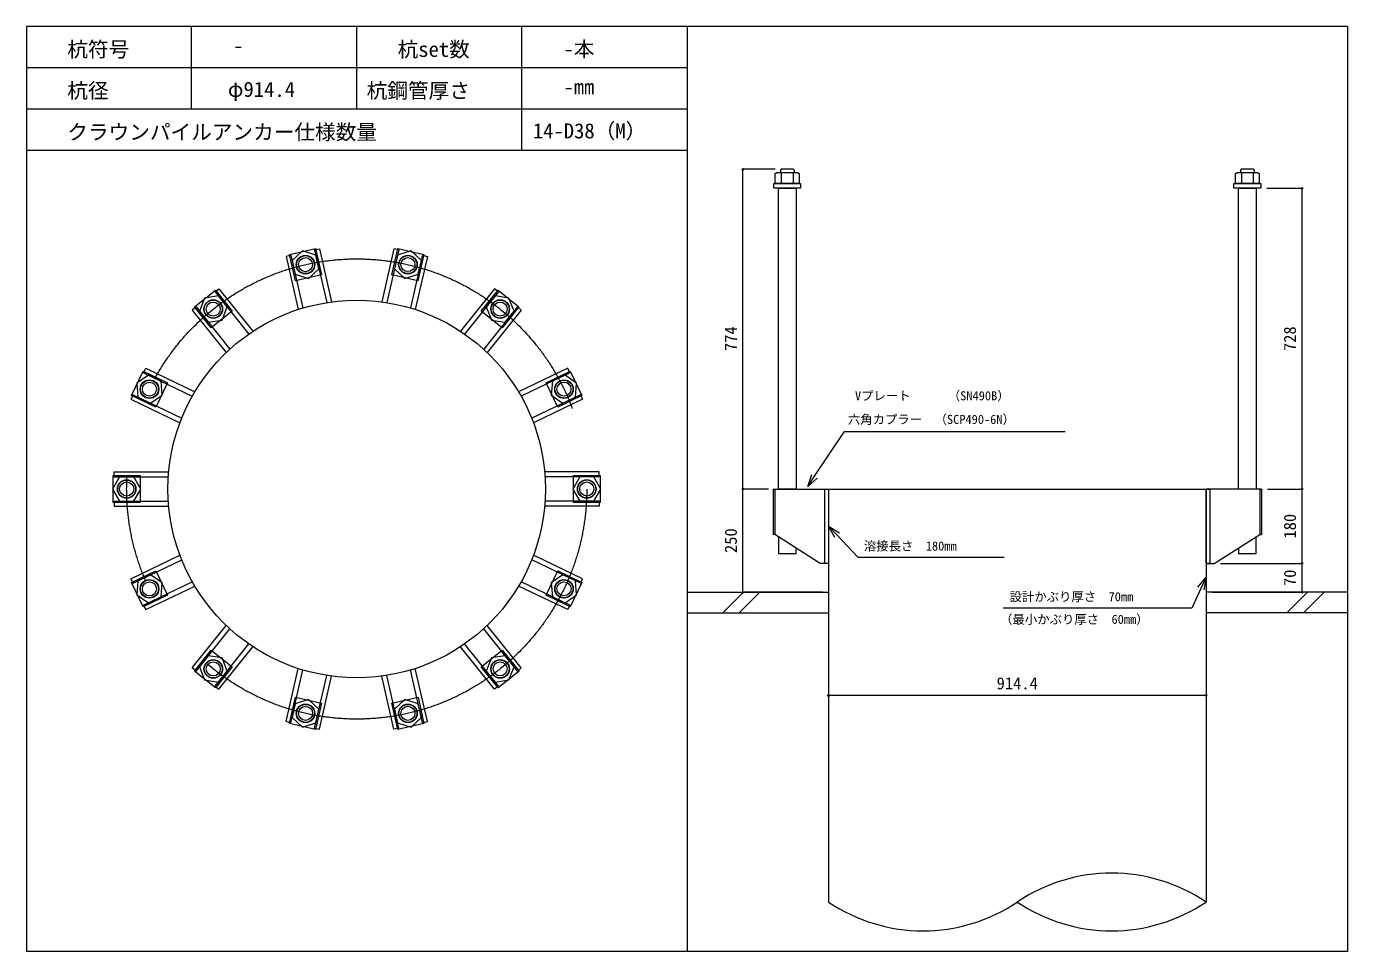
# Model space of a CAD drawing. Units: millimetres, scale not verified. Extents: x -20553 to 20553, y -9578 to 9578.
# Drawn here: x 14053 to 17253, y 318 to 2558 of the extents above; entities that cross this region are included whole.
import ezdxf
from ezdxf.enums import TextEntityAlignment as Align

# ---------------------------------------------------------------- set-up
doc = ezdxf.new("R2010")
doc.units = ezdxf.units.MM
doc.header["$LTSCALE"] = 20
doc.linetypes.add('USER1', pattern=[101.6, 63.5, -12.7, 12.7, -12.7])
for name, color, linetype, lineweight in [('0-0_0', 7, 'Continuous', 15), ('0-1_01_KUI', 5, 'Continuous', 18), ('0-3_22_部品', 7, 'Continuous', 15), ('0-4_09_SUNPO', 7, 'Continuous', 18), ('0-5_07_CENTER', 1, 'USER1', 18), ('0-6_02_KANAMONO', 6, 'Continuous', 18), ('0-7_10_WAKU', 4, 'Continuous', 18), ('0-9_03_ANCHOR', 4, 'Continuous', 18)]:
    doc.layers.add(name, color=color, linetype=linetype, lineweight=lineweight)
doc.styles.add('ＭＳ ゴシック', font='')
doc.styles.get('ＭＳ ゴシック').set_extended_font_data('MS Gothic')

# ---------------------------------------------------------------- blocks, each defined once
blk = doc.blocks.new('_DotSmall')
at = {"layer": '0-0_0'}
blk.add_line((0.0625, 0), (-0.0625, 0), dxfattribs=at)
blk.add_circle((0, 0), 0.0625, dxfattribs=at)
blk = doc.blocks.new('_Open30')
at = {"layer": '0-3_22_部品'}
blk.add_line((0, 0), (-1, 0), dxfattribs=at)
blk.add_lwpolyline([(-1, 0.2679), (0, 0), (-1, -0.2679)], dxfattribs=at)

msp = doc.modelspace()

# ---------------------------------------------------------------- linework, layer by layer
at = {"layer": '0-1_01_KUI'}
for p, q in [((15995.82, 1437.67), (16910.22, 1437.67)), ((15995.82, 1437.67), (15995.82, 437.67)), ((16910.22, 1437.67), (16910.22, 437.67))]:
    msp.add_line(p, q, dxfattribs=at)
at = {"layer": '0-1_01_KUI', "color": 2}
for p, q in [((15653.02, 1187.67), (15995.82, 1187.67)), ((17253.02, 1187.67), (16910.22, 1187.67)), ((15653.02, 1137.67), (15995.82, 1137.67)), ((17253.02, 1137.67), (16910.22, 1137.67))]:
    msp.add_line(p, q, dxfattribs=at)
at = {"layer": '0-1_01_KUI', "color": 4}
for p, q in [((15789.57, 1187.67), (15739.57, 1137.67)), ((15829.73, 1187.67), (15779.73, 1137.67)), ((17156.07, 1187.67), (17106.07, 1137.67)), ((17196.23, 1187.67), (17146.23, 1137.67))]:
    msp.add_line(p, q, dxfattribs=at)
at = {"layer": '0-1_01_KUI'}
msp.add_circle((14853.02, 1437.67), 457.2, dxfattribs=at)
for centre, radius, start, end in [((16681.62, 98.4), 409.1, 56.02842, 123.9716), ((16224.42, 776.95), 409.11, 236.02844, 303.97158), ((16681.62, 776.95), 409.1, 236.0284, 303.97158)]:
    msp.add_arc(centre, radius, start, end, dxfattribs=at)
at = {"layer": '0-4_09_SUNPO', "color": 3}
for p, q in [((15866.19, 2211.67), (15788.55, 2211.67)), ((15788.55, 1437.67), (15788.55, 2211.67)), ((17057.72, 2165.67), (17142.76, 2165.67)), ((17142.76, 1437.67), (17142.76, 2165.67)), ((15850.82, 1437.67), (15788.55, 1437.67)), ((15846.76, 1437.67), (15788.55, 1437.67)), ((15788.55, 1187.67), (15788.55, 1437.67)), ((17059.28, 1437.67), (17142.76, 1437.67)), ((17059.28, 1437.67), (17142.76, 1437.67)), ((17142.76, 1257.67), (17142.76, 1437.67)), ((16945.22, 1257.67), (17142.76, 1257.67)), ((16945.22, 1257.67), (17142.76, 1257.67)), ((17142.76, 1187.67), (17142.76, 1257.67)), ((15980.82, 1187.67), (15788.55, 1187.67)), ((16925.22, 1187.67), (17142.76, 1187.67)), ((15995.82, 952.67), (15995.82, 937.67)), ((16910.22, 937.67), (15995.82, 937.67)), ((16910.22, 952.67), (16910.22, 937.67))]:
    msp.add_line(p, q, dxfattribs=at)
for points in [[(15961.95, 1468.37), (16034.36, 1577.29), (16568.63, 1577.29)], [(16016.51, 1325.95), (16067.15, 1272.77), (16421.58, 1272.77)], [(16897.76, 1196.68), (16876.03, 1149.07), (16419.14, 1149.07)]]:
    msp.add_lwpolyline(points, dxfattribs=at)
at = {"layer": '0-5_07_CENTER'}
msp.add_circle((14853.02, 1437.67), 557.2, dxfattribs=at)
at = {"layer": '0-6_02_KANAMONO'}
for p, q in [((14751.12, 2016.72), (14762.82, 2019.39)), ((14751.12, 2016.72), (14780.26, 1889.05)), ((14762.82, 2019.39), (14792.16, 1890.8)), ((14943.22, 2019.39), (14913.88, 1890.8)), ((14954.92, 2016.72), (14925.78, 1889.05)), ((14954.92, 2016.72), (14943.22, 2019.39)), ((14693.6, 2003.59), (14681.9, 2000.92)), ((14681.9, 2000.92), (14711.24, 1872.34)), ((14693.6, 2003.59), (14722.74, 1875.92)), ((15012.44, 2003.59), (14983.3, 1875.92)), ((15024.14, 2000.92), (14994.8, 1872.34)), ((15012.44, 2003.59), (15024.14, 2000.92)), ((14509.97, 1915.16), (14519.35, 1922.64)), ((14519.35, 1922.64), (14601.58, 1819.53)), ((15186.69, 1922.64), (15104.46, 1819.53)), ((15196.07, 1915.16), (15186.69, 1922.64)), ((14509.97, 1915.16), (14591.62, 1812.77)), ((15196.07, 1915.16), (15114.42, 1812.77)), ((14463.84, 1878.37), (14454.46, 1870.89)), ((14454.46, 1870.89), (14536.69, 1767.78)), ((14463.84, 1878.37), (14545.49, 1775.99)), ((15242.2, 1878.37), (15160.55, 1775.99)), ((15251.58, 1870.89), (15169.35, 1767.78)), ((15242.2, 1878.37), (15251.58, 1870.89)), ((14336.77, 1719.03), (14341.98, 1729.84)), ((14341.98, 1729.84), (14460.8, 1672.62)), ((15364.06, 1729.84), (15245.24, 1672.62)), ((15369.27, 1719.03), (15364.06, 1729.84)), ((14336.77, 1719.03), (14454.75, 1662.21)), ((15369.27, 1719.03), (15251.28, 1662.21)), ((14311.17, 1665.87), (14305.96, 1655.06)), ((14311.17, 1665.87), (14429.16, 1609.05)), ((15394.87, 1665.87), (15276.88, 1609.05)), ((15394.87, 1665.87), (15400.08, 1655.06)), ((14305.96, 1655.06), (14424.79, 1597.84)), ((15400.08, 1655.06), (15281.25, 1597.84)), ((14265.82, 1479.17), (14397.71, 1479.17)), ((14265.82, 1467.17), (14265.82, 1479.17)), ((15440.22, 1479.17), (15308.33, 1479.17)), ((15440.22, 1467.17), (15440.22, 1479.17)), ((14265.82, 1467.17), (14396.77, 1467.17)), ((15440.22, 1467.17), (15309.27, 1467.17)), ((14265.82, 1408.17), (14396.77, 1408.17)), ((14265.82, 1408.17), (14265.82, 1396.17)), ((15440.22, 1408.17), (15309.27, 1408.17)), ((15440.22, 1408.17), (15440.22, 1396.17)), ((15861.76, 1437.67), (15865.82, 1437.67)), ((15861.76, 1437.67), (15861.76, 1327.67)), ((15865.82, 1437.67), (15995.82, 1437.67)), ((15865.82, 1437.67), (15865.82, 1327.67)), ((15995.82, 1437.67), (15995.82, 1257.67)), ((17040.22, 1437.67), (16910.22, 1437.67)), ((16910.22, 1437.67), (16910.22, 1257.67)), ((17044.28, 1437.67), (17040.22, 1437.67)), ((17040.22, 1437.67), (17040.22, 1327.67)), ((17044.28, 1437.67), (17044.28, 1327.67)), ((14265.82, 1396.17), (14397.71, 1396.17)), ((15440.22, 1396.17), (15308.33, 1396.17)), ((15865.82, 1327.67), (15861.76, 1327.67)), ((15975.82, 1257.67), (15865.82, 1327.67)), ((16930.22, 1257.67), (17040.22, 1327.67)), ((17040.22, 1327.67), (17044.28, 1327.67)), ((14305.96, 1220.29), (14424.79, 1277.51)), ((14311.17, 1209.48), (14429.16, 1266.29)), ((15394.87, 1209.48), (15276.88, 1266.29)), ((15400.08, 1220.29), (15281.25, 1277.51)), ((15995.82, 1257.67), (15975.82, 1257.67)), ((16910.22, 1257.67), (16930.22, 1257.67)), ((14311.17, 1209.48), (14305.96, 1220.29)), ((15394.87, 1209.48), (15400.08, 1220.29)), ((14336.77, 1156.32), (14454.75, 1213.14)), ((14341.98, 1145.51), (14460.8, 1202.73)), ((15364.06, 1145.51), (15245.24, 1202.73)), ((15369.27, 1156.32), (15251.28, 1213.14)), ((14336.77, 1156.32), (14341.98, 1145.51)), ((15369.27, 1156.32), (15364.06, 1145.51)), ((14454.46, 1004.46), (14536.69, 1107.57)), ((14463.84, 996.97), (14545.49, 1099.36)), ((15242.2, 996.97), (15160.55, 1099.36)), ((15251.58, 1004.46), (15169.35, 1107.57)), ((14509.97, 960.19), (14591.62, 1062.57)), ((15196.07, 960.19), (15114.42, 1062.57)), ((14519.35, 952.71), (14601.58, 1055.82)), ((15186.69, 952.71), (15104.46, 1055.82)), ((14463.84, 996.97), (14454.46, 1004.46)), ((14681.9, 874.43), (14711.24, 1003.01)), ((14693.6, 871.76), (14722.74, 999.43)), ((15012.44, 871.76), (14983.3, 999.43)), ((15024.14, 874.43), (14994.8, 1003.01)), ((15242.2, 996.97), (15251.58, 1004.46)), ((14509.97, 960.19), (14519.35, 952.71)), ((14751.12, 858.63), (14780.26, 986.3)), ((14762.82, 855.96), (14792.16, 984.54)), ((14943.22, 855.96), (14913.88, 984.54)), ((14954.92, 858.63), (14925.78, 986.3)), ((15196.07, 960.19), (15186.69, 952.71)), ((14693.6, 871.76), (14681.9, 874.43)), ((15012.44, 871.76), (15024.14, 874.43)), ((14751.12, 858.63), (14762.82, 855.96)), ((14954.92, 858.63), (14943.22, 855.96))]:
    msp.add_line(p, q, dxfattribs=at)
for points in [[(14704.06, 1957.73), (14736.61, 1947.69), (14761.58, 1970.86), (14754, 2004.07), (14721.45, 2014.11), (14696.48, 1990.94)], [(14944.46, 1970.86), (14969.43, 1947.69), (15001.98, 1957.73), (15009.56, 1990.94), (14984.59, 2014.11), (14952.04, 2004.07)], [(14493.17, 1841.6), (14526.85, 1846.68), (14539.29, 1878.39), (14518.06, 1905.02), (14484.37, 1899.94), (14471.93, 1868.23)], [(15166.75, 1878.39), (15179.19, 1846.68), (15212.87, 1841.6), (15234.11, 1868.23), (15221.67, 1899.94), (15187.98, 1905.02)], [(14353.55, 1645.46), (14381.69, 1664.65), (14379.14, 1698.62), (14348.45, 1713.4), (14320.31, 1694.21), (14322.86, 1660.24)], [(15326.9, 1698.62), (15324.35, 1664.65), (15352.49, 1645.46), (15383.18, 1660.24), (15385.73, 1694.21), (15357.59, 1713.4)], [(14312.85, 1408.17), (14329.88, 1437.67), (14312.85, 1467.17), (14278.79, 1467.17), (14261.76, 1437.67), (14278.79, 1408.17)], [(15393.19, 1467.17), (15376.16, 1437.67), (15393.19, 1408.17), (15427.25, 1408.17), (15444.28, 1437.67), (15427.25, 1467.17)], [(15986.82, 1437.67), (15995.82, 1437.67), (15995.82, 1257.67), (15986.82, 1257.67)], [(16910.22, 1437.67), (16919.22, 1437.67), (16919.22, 1257.67), (16910.22, 1257.67)], [(14379.14, 1176.72), (14381.69, 1210.69), (14353.55, 1229.88), (14322.86, 1215.1), (14320.31, 1181.13), (14348.45, 1161.94)], [(15352.49, 1229.88), (15324.35, 1210.69), (15326.9, 1176.72), (15357.59, 1161.94), (15385.73, 1181.13), (15383.18, 1215.1)], [(14539.29, 996.96), (14526.85, 1028.67), (14493.17, 1033.75), (14471.93, 1007.11), (14484.37, 975.4), (14518.06, 970.33)], [(15212.87, 1033.75), (15179.19, 1028.67), (15166.75, 996.96), (15187.98, 970.33), (15221.67, 975.4), (15234.11, 1007.11)], [(14761.58, 904.48), (14736.61, 927.65), (14704.06, 917.61), (14696.48, 884.4), (14721.45, 861.23), (14754, 871.27)], [(15001.98, 917.61), (14969.43, 927.65), (14944.46, 904.48), (14952.04, 871.27), (14984.59, 861.23), (15009.56, 884.4)]]:
    msp.add_lwpolyline(points, close=True, dxfattribs=at)
for centre, radius in [((14729.03, 1980.9), 22.5), ((14728.98, 1980.89), 21.75), ((14977.01, 1980.9), 22.5), ((14976.96, 1980.91), 21.75), ((14505.61, 1873.31), 22.5), ((14505.57, 1873.28), 21.75), ((15200.43, 1873.31), 22.5), ((15200.39, 1873.34), 21.75), ((14351, 1679.43), 22.5), ((14350.98, 1679.39), 21.75), ((15355.04, 1679.43), 22.5), ((15355.02, 1679.48), 21.75), ((14295.82, 1437.67), 22.5), ((14295.82, 1437.62), 21.75), ((15410.22, 1437.67), 22.5), ((15410.22, 1437.72), 21.75), ((14351, 1195.91), 22.5), ((14351.02, 1195.87), 21.75), ((15355.04, 1195.91), 22.5), ((15355.06, 1195.96), 21.75), ((14505.61, 1002.04), 22.5), ((15200.43, 1002.04), 22.5), ((14505.65, 1002.01), 21.75), ((15200.47, 1002.07), 21.75), ((14729.03, 894.44), 22.5), ((14729.08, 894.43), 21.75), ((14977.01, 894.44), 22.5), ((14977.06, 894.45), 21.75)]:
    msp.add_circle(centre, radius, dxfattribs=at)
at = {"layer": '0-7_10_WAKU'}
for p, q in [((14053.02, 2557.67), (14053.02, 317.67)), ((17253.02, 2557.67), (14053.02, 2557.67)), ((14453.02, 2457.67), (14453.02, 2557.67)), ((14853.02, 2457.67), (14853.02, 2557.67)), ((15253.02, 2457.67), (15253.02, 2557.67)), ((15653.02, 2557.67), (15653.02, 317.67)), ((15653.02, 2457.67), (14053.02, 2457.67)), ((14453.02, 2357.67), (14453.02, 2457.67)), ((14853.02, 2357.67), (14853.02, 2457.67)), ((15253.02, 2357.67), (15253.02, 2457.67)), ((15653.02, 2357.67), (14053.02, 2357.67)), ((15253.02, 2257.67), (15253.02, 2357.67)), ((15653.02, 2257.67), (14053.02, 2257.67))]:
    msp.add_line(p, q, dxfattribs=at)
msp.add_lwpolyline([(17253.02, 2557.67), (17253.02, 317.67), (14053.02, 317.67)], dxfattribs=at)
at = {"layer": '0-9_03_ANCHOR', "color": 2}
for p, q in [((15881.19, 2211.67), (15879.32, 2209.8)), ((15879.32, 2209.8), (15879.32, 2203.67)), ((15910.45, 2211.67), (15881.19, 2211.67)), ((16995.59, 2211.67), (16993.72, 2209.8)), ((16993.72, 2209.8), (16993.72, 2203.67)), ((17024.85, 2211.67), (16995.59, 2211.67))]:
    msp.add_line(p, q, dxfattribs=at)
at = {"layer": '0-9_03_ANCHOR'}
for p, q in [((15881.39, 2203.67), (15881.39, 2177.67)), ((15910.25, 2203.67), (15910.25, 2177.67)), ((16995.79, 2203.67), (16995.79, 2177.67)), ((17024.65, 2203.67), (17024.65, 2177.67))]:
    msp.add_line(p, q, dxfattribs=at)
at = {"layer": '0-9_03_ANCHOR', "color": 2}
for points in [[(15910.45, 2211.67), (15912.32, 2209.8), (15912.32, 2203.67)], [(17024.85, 2211.67), (17026.72, 2209.8), (17026.72, 2203.67)], [(15874.31, 1322.27), (15874.31, 1281.67), (15917.33, 1281.67), (15917.33, 1294.89)], [(16988.71, 1294.89), (16988.71, 1281.67), (17031.73, 1281.67), (17031.73, 1322.27)]]:
    msp.add_lwpolyline(points, dxfattribs=at)
at = {"layer": '0-9_03_ANCHOR'}
for points in [[(15928.32, 2177.67), (15928.32, 2165.67), (15863.32, 2165.67), (15863.32, 2177.67)], [(15870.82, 2203.67), (15920.82, 2203.67), (15924.82, 2201.36), (15924.82, 2177.67), (15866.82, 2177.67), (15866.82, 2201.36)], [(17042.72, 2177.67), (17042.72, 2165.67), (16977.72, 2165.67), (16977.72, 2177.67)], [(16985.22, 2203.67), (17035.22, 2203.67), (17039.22, 2201.36), (17039.22, 2177.67), (16981.22, 2177.67), (16981.22, 2201.36)], [(14753.44, 2019.81), (14767.9, 1956.44), (14704.53, 1941.97), (14690.07, 2005.35)], [(15015.88, 2005.37), (15001.41, 1942), (14938.04, 1956.46), (14952.51, 2019.83)], [(14510.72, 1918.95), (14551.24, 1868.13), (14500.43, 1827.61), (14459.9, 1878.42)], [(15246.06, 1878.49), (15205.54, 1827.67), (15154.72, 1868.2), (15195.24, 1919.01)], [(14335.8, 1722.77), (14394.36, 1694.57), (14366.16, 1636.01), (14307.6, 1664.21)], [(15398.4, 1664.3), (15339.84, 1636.1), (15311.64, 1694.66), (15370.2, 1722.86)], [(14263.32, 1470.12), (14328.32, 1470.12), (14328.32, 1405.12), (14263.32, 1405.12)], [(15442.72, 1405.22), (15377.72, 1405.22), (15377.72, 1470.22), (15442.72, 1470.22)], [(14307.64, 1211.05), (14366.2, 1239.25), (14394.4, 1180.69), (14335.84, 1152.49)], [(15370.24, 1152.58), (15311.68, 1180.78), (15339.88, 1239.34), (15398.44, 1211.14)], [(14459.98, 996.86), (14500.5, 1047.68), (14551.32, 1007.15), (14510.8, 956.33)], [(15195.32, 956.4), (15154.79, 1007.21), (15205.61, 1047.74), (15246.14, 996.92)], [(14690.16, 869.98), (14704.63, 933.35), (14768, 918.89), (14753.53, 855.52)], [(14952.6, 855.54), (14938.14, 918.91), (15001.51, 933.37), (15015.97, 870)]]:
    msp.add_lwpolyline(points, close=True, dxfattribs=at)
at = {"layer": '0-9_03_ANCHOR', "color": 2}
for points in [[(15874.31, 2165.67), (15917.33, 2165.67), (15917.33, 1437.67), (15874.31, 1437.67)], [(16988.71, 2165.67), (17031.73, 2165.67), (17031.73, 1437.67), (16988.71, 1437.67)]]:
    msp.add_lwpolyline(points, close=True, dxfattribs=at)
at = {"layer": '0-9_03_ANCHOR'}
for centre in [(14728.98, 1980.89), (14976.96, 1980.91), (14505.57, 1873.28), (15200.39, 1873.34), (14350.98, 1679.39), (15355.02, 1679.48), (14295.82, 1437.62), (15410.22, 1437.72), (14351.02, 1195.87), (15355.06, 1195.96), (14505.65, 1002.01), (15200.47, 1002.07), (14729.08, 894.43), (14977.06, 894.45)]:
    msp.add_circle(centre, 17, dxfattribs=at)

# ---------------------------------------------------------------- block references
at = {"layer": '0-4_09_SUNPO', "xscale": 30, "yscale": 30}
for name, p, rotation in [('_DotSmall', (15788.55, 2211.67), 90), ('_DotSmall', (17142.76, 2165.67), 90), ('_Open30', (15945.34, 1443.39), 236.38292), ('_DotSmall', (15788.55, 1437.67), 270), ('_DotSmall', (15788.55, 1437.67), 90), ('_DotSmall', (17142.76, 1437.67), 270), ('_DotSmall', (17142.76, 1437.67), 90), ('_Open30', (15995.82, 1347.67), 133.59929), ('_DotSmall', (17142.76, 1257.67), 270), ('_DotSmall', (17142.76, 1257.67), 90), ('_Open30', (16910.22, 1223.97), 65.4645), ('_DotSmall', (15788.55, 1187.67), 270), ('_DotSmall', (17142.76, 1187.67), 270), ('_DotSmall', (15995.82, 937.67), 180)]:
    msp.add_blockref(name, p, dxfattribs=dict(at, rotation=rotation))
msp.add_blockref('_DotSmall', (16910.22, 937.67), dxfattribs=at)

# ---------------------------------------------------------------- texts
at = {"layer": '0-4_09_SUNPO', "style": 'ＭＳ ゴシック'}
for s, height, p in [('杭符号', 36.66, (14152.05, 2472.94)), ('-', 36.66, (14553.76, 2482.03)), ('杭set数', 36.66, (14952.05, 2472.94)), ('-本', 36.66, (15353.76, 2473.79)), ('杭径', 36.66, (14152.05, 2372.94)), ('φ914.4', 36.66, (14540.97, 2376.06)), ('杭鋼管厚さ', 36.66, (14877.15, 2372.94)), ('-mm', 36.66, (15353.76, 2382.03)), ('クラウンパイルアンカー仕様数量', 36.66, (14152.05, 2272.65)), ('14-D38（M）', 36.66, (15279.81, 2275.49)), (' Vプレート\u3000\u3000\u3000（SN490B）', 21.99, (16044.89, 1645.81)), ('六角カプラー\u3000（SCP490-6N）', 21.99, (16042.67, 1588.65)), ('溶接長さ\u3000180mm', 21.99, (16081.41, 1282.04)), (' 設計かぶり厚さ\u300070mm', 21.99, (16419.14, 1159.29)), ('（最小かぶり厚さ\u300060mm）', 21.99, (16411.3, 1104.52)), ('914.4', 29.33, (16403.02, 943.67))]:
    msp.add_text(s, height=height, dxfattribs=at).set_placement(p, align=Align.BOTTOM_LEFT)
for s, p in [('774', (15782.55, 1771.67)), ('728', (17136.76, 1771.67)), ('180', (17136.76, 1317.67)), ('250', (15782.55, 1282.67)), ('70', (17136.76, 1202.67))]:
    msp.add_text(s, height=29.33, rotation=90, dxfattribs=at).set_placement(p, align=Align.BOTTOM_LEFT)

doc.saveas('drawing.dxf')
